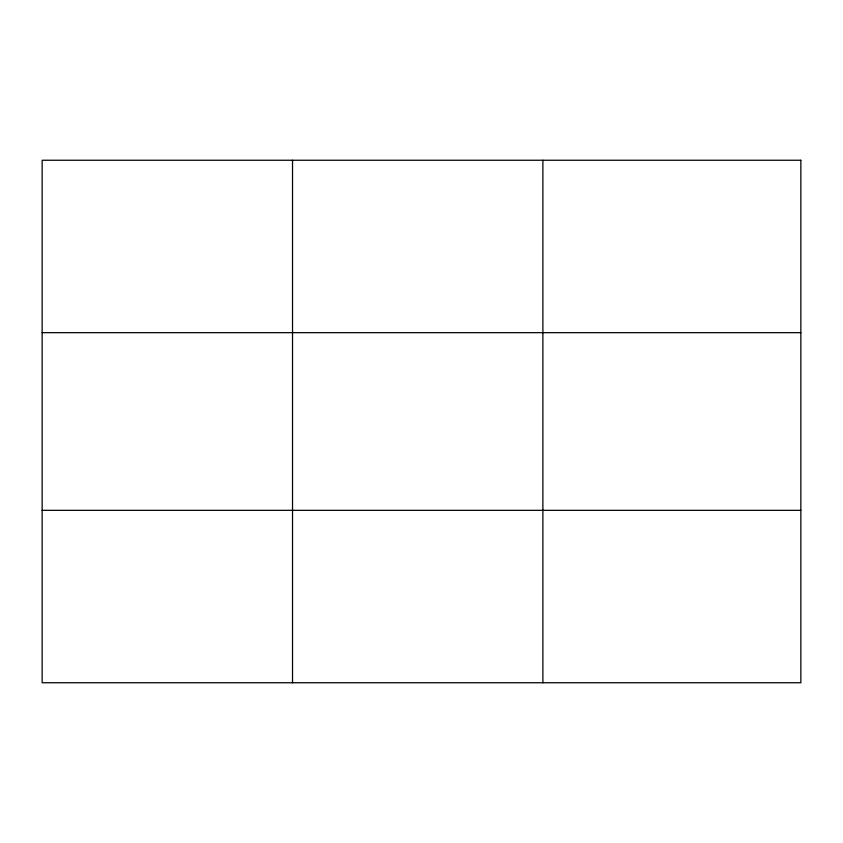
<?xml version="1.0" encoding="UTF-8"?>
<svg xmlns="http://www.w3.org/2000/svg" width="843" height="843" viewBox="0 0 843 843"><rect width="100%" height="100%" fill="white"/><g stroke="black" fill="none" stroke-linecap="round" stroke-linejoin="round"><path stroke-width="1.26" d="M292.521 682.756L292.521 160.244M542.892 682.756L542.892 160.244M42.15 332.669L800.85 332.669M42.15 510.331L800.85 510.331M800.85 160.244L800.85 682.756L42.15 682.756L42.15 160.244L800.85 160.244"/></g></svg>
